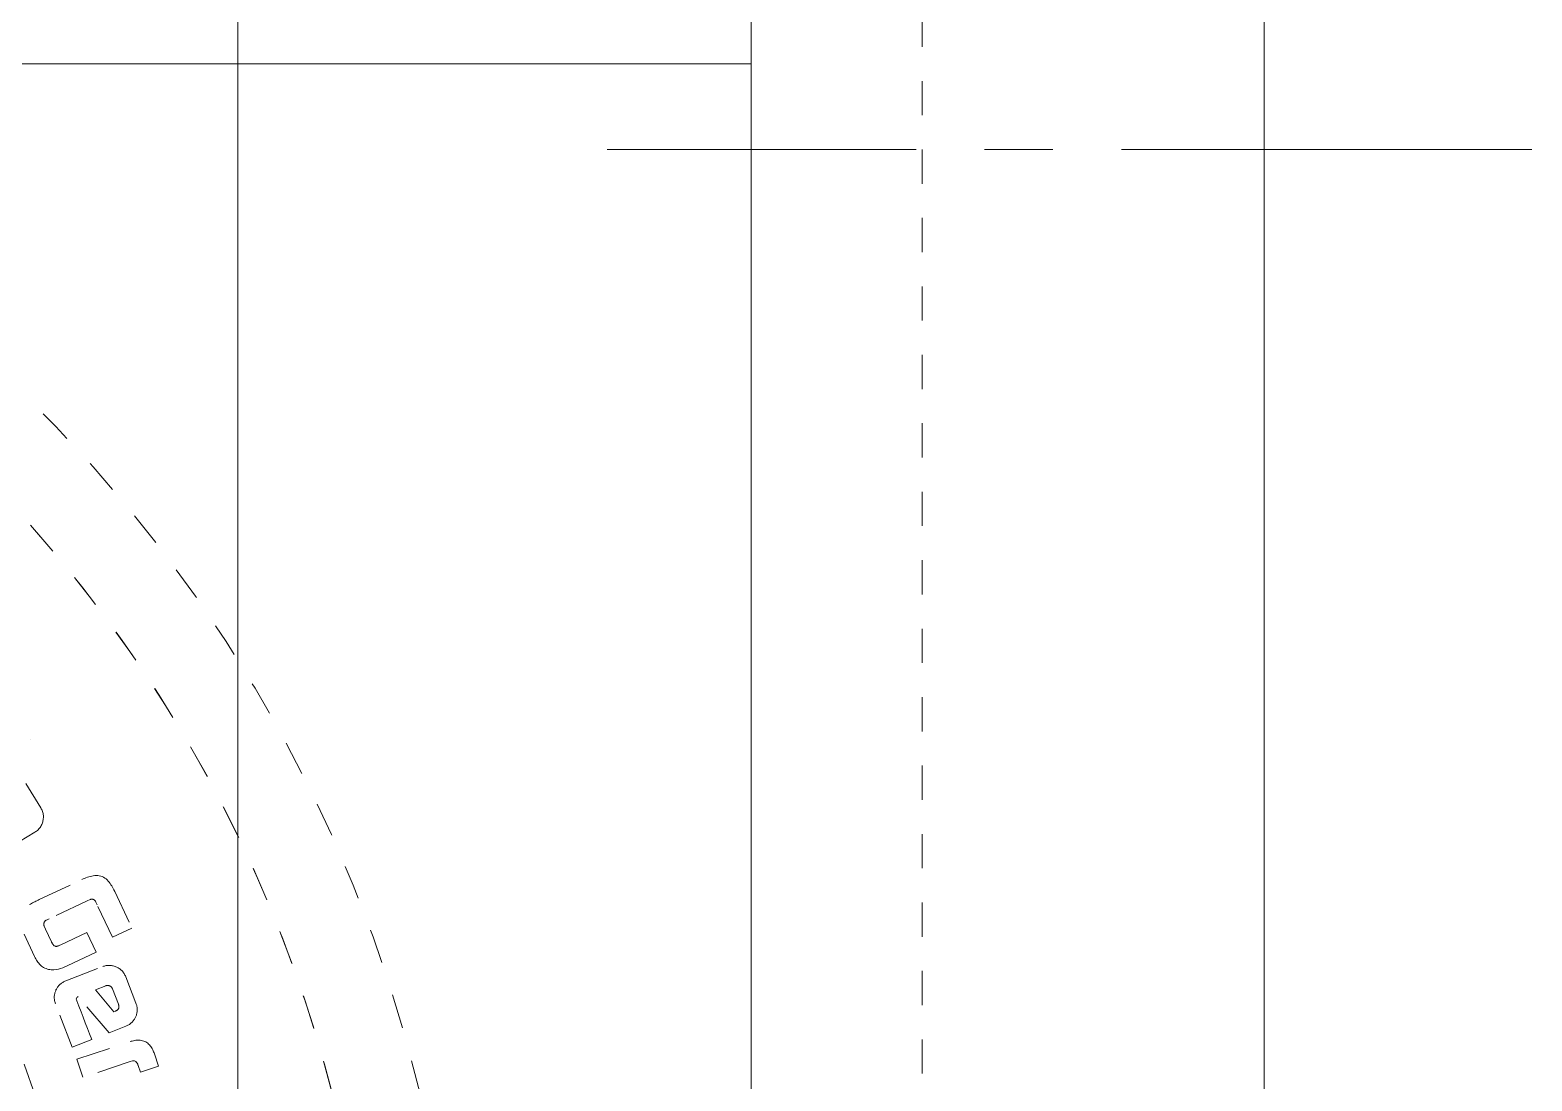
# Model space of a CAD drawing. Header units: millimetres. Extents: x -50460 to 50460, y -35640 to 35640.
# Drawn here: x -35015.81 to -34971.92, y 22089.73 to 22120.43 of the extents above; entities that cross this region are included whole.
import ezdxf

# ---------------------------------------------------------------- set-up
doc = ezdxf.new("R2010")
doc.units = ezdxf.units.MM
doc.linetypes.add('点画线', pattern=[18, 12, -2, 2, -2])
doc.linetypes.add('虚线', pattern=[2, 1, -1])
for name, color, linetype, lineweight in [('EB0', 7, 'Continuous', 15), ('中心线层', 1, '点画线', 18), ('尺寸线层', 4, 'Continuous', 18), ('粗实线层', 7, 'Continuous', 15), ('粗实线层_1', 7, 'Continuous', 15), ('虚线层', 100, '虚线', 18)]:
    doc.layers.add(name, color=color, linetype=linetype, lineweight=lineweight)

# ---------------------------------------------------------------- blocks, each defined once
blk = doc.blocks.new('*X862')
at = {"layer": '粗实线层'}
blk.add_line((15, 50), (15, 241), dxfattribs=at)
blk = doc.blocks.new('*X861')
at = {"layer": '粗实线层_1'}
blk.add_blockref('*X862', (179, 0), dxfattribs=at)
blk = doc.blocks.new('*X859')
at = {"layer": '粗实线层_1'}
blk.add_blockref('*X861', (-194, -241), dxfattribs=at)
blk = doc.blocks.new('*X877')
at = {"layer": '粗实线层'}
for p, q in [((-15, 0), (-15, 115)), ((0, 0), (0, 115))]:
    blk.add_line(p, q, dxfattribs=at)
blk = doc.blocks.new('*X878')
at = {"layer": '粗实线层'}
for p, q in [((0, 0), (-50, 0)), ((0, -80), (0, 0))]:
    blk.add_line(p, q, dxfattribs=at)
blk = doc.blocks.new('*X876')
at = {"layer": '粗实线层_1'}
for name, p in [('*X877', (0, 0)), ('*X878', (-15, 97.5))]:
    blk.add_blockref(name, p, dxfattribs=at)
blk = doc.blocks.new('*X879')
at = {"layer": '虚线层', "linetype": '虚线', "lineweight": 18}
for p, q in [((-12.572, 62.769), (-12.572, 62.769)), ((-12.693, 61.476), (-12.258, 60.766)), ((-12.258, 60.766), (-12.243, 60.74)), ((-12.258, 60.766), (-12.258, 60.766)), ((-12.243, 60.74), (-12.23, 60.713)), ((-12.23, 60.713), (-12.217, 60.685)), ((-12.217, 60.685), (-12.207, 60.657)), ((-12.207, 60.657), (-12.198, 60.628)), ((-12.198, 60.628), (-12.191, 60.599)), ((-12.191, 60.599), (-12.186, 60.569)), ((-12.314, 60.148), (-12.335, 60.127)), ((-12.294, 60.171), (-12.314, 60.148)), ((-12.276, 60.195), (-12.294, 60.171)), ((-12.26, 60.221), (-12.276, 60.195)), ((-12.245, 60.247), (-12.26, 60.221)), ((-12.231, 60.274), (-12.245, 60.247)), ((-12.22, 60.302), (-12.231, 60.274)), ((-12.21, 60.33), (-12.22, 60.302)), ((-12.201, 60.359), (-12.21, 60.33)), ((-12.194, 60.389), (-12.201, 60.359)), ((-12.188, 60.418), (-12.194, 60.389)), ((-12.184, 60.448), (-12.188, 60.418)), ((-12.186, 60.569), (-12.183, 60.539)), ((-12.182, 60.479), (-12.184, 60.448)), ((-12.183, 60.539), (-12.181, 60.509)), ((-12.181, 60.509), (-12.182, 60.479)), ((-12.431, 60.053), (-12.877, 59.779)), ((-12.405, 60.069), (-12.431, 60.053)), ((-12.431, 60.053), (-12.431, 60.053)), ((-12.381, 60.087), (-12.405, 60.069)), ((-12.357, 60.106), (-12.381, 60.087)), ((-12.335, 60.127), (-12.357, 60.106)), ((-12.306, 58.083), (-11.06, 58.669)), ((-11.06, 58.669), (-11.02, 58.687)), ((-11.06, 58.669), (-11.06, 58.669)), ((-11.02, 58.687), (-10.979, 58.705)), ((-10.979, 58.705), (-10.938, 58.721)), ((-10.938, 58.721), (-10.896, 58.736)), ((-10.896, 58.736), (-10.854, 58.75)), ((-10.854, 58.75), (-10.811, 58.762)), ((-10.811, 58.762), (-10.768, 58.772)), ((-10.768, 58.772), (-10.724, 58.78)), ((-10.724, 58.78), (-10.68, 58.786)), ((-10.68, 58.786), (-10.636, 58.788)), ((-10.636, 58.788), (-10.592, 58.787)), ((-10.592, 58.787), (-10.548, 58.782)), ((-10.548, 58.782), (-10.504, 58.772)), ((-10.504, 58.772), (-10.462, 58.758)), ((-10.462, 58.758), (-10.423, 58.738)), ((-10.423, 58.738), (-10.385, 58.714)), ((-10.385, 58.714), (-10.35, 58.687)), ((-10.35, 58.687), (-10.317, 58.657)), ((-10.317, 58.657), (-10.286, 58.625)), ((-10.286, 58.625), (-10.258, 58.591)), ((-10.258, 58.591), (-10.231, 58.556)), ((-10.231, 58.556), (-10.206, 58.519)), ((-10.206, 58.519), (-10.182, 58.482)), ((-10.182, 58.482), (-10.159, 58.444)), ((-10.159, 58.444), (-10.138, 58.405)), ((-10.138, 58.405), (-10.118, 58.365)), ((-12.588, 57.937), (-12.558, 57.955)), ((-12.558, 57.955), (-12.527, 57.972)), ((-12.527, 57.972), (-12.496, 57.989)), ((-12.496, 57.989), (-12.465, 58.005)), ((-12.465, 58.005), (-12.433, 58.021)), ((-12.433, 58.021), (-12.401, 58.037)), ((-12.401, 58.037), (-12.37, 58.052)), ((-12.37, 58.052), (-12.338, 58.068)), ((-12.338, 58.068), (-12.306, 58.083)), ((-12.306, 58.083), (-12.306, 58.083)), ((-10.902, 58.047), (-12.011, 57.526)), ((-10.817, 58.087), (-10.902, 58.047)), ((-10.902, 58.047), (-10.902, 58.047)), ((-10.81, 58.089), (-10.817, 58.087)), ((-10.817, 58.087), (-10.817, 58.087)), ((-10.802, 58.091), (-10.81, 58.089)), ((-10.794, 58.093), (-10.802, 58.091)), ((-10.787, 58.094), (-10.794, 58.093)), ((-10.779, 58.095), (-10.787, 58.094)), ((-10.771, 58.096), (-10.779, 58.095)), ((-10.763, 58.096), (-10.771, 58.096)), ((-10.755, 58.095), (-10.763, 58.096)), ((-10.747, 58.095), (-10.755, 58.095)), ((-10.74, 58.094), (-10.747, 58.095)), ((-10.732, 58.092), (-10.74, 58.094)), ((-10.724, 58.09), (-10.732, 58.092)), ((-10.717, 58.087), (-10.724, 58.09)), ((-10.71, 58.084), (-10.717, 58.087)), ((-10.703, 58.08), (-10.71, 58.084)), ((-10.696, 58.076), (-10.703, 58.08)), ((-10.69, 58.071), (-10.696, 58.076)), ((-10.684, 58.066), (-10.69, 58.071)), ((-10.678, 58.061), (-10.684, 58.066)), ((-10.673, 58.055), (-10.678, 58.061)), ((-10.668, 58.048), (-10.673, 58.055)), ((-10.663, 58.042), (-10.668, 58.048)), ((-10.659, 58.035), (-10.663, 58.042)), ((-10.647, 58.009), (-10.659, 58.035)), ((-10.659, 58.035), (-10.659, 58.035)), ((-10.611, 57.932), (-10.647, 58.009)), ((-10.647, 58.009), (-10.647, 58.009)), ((-10.118, 58.365), (-10.098, 58.325)), ((-10.098, 58.325), (-9.593, 57.251)), ((-10.098, 58.325), (-10.098, 58.325)), ((-12.011, 57.526), (-12.092, 57.487)), ((-12.011, 57.526), (-12.011, 57.526)), ((-10.164, 56.982), (-10.611, 57.932)), ((-10.611, 57.932), (-10.611, 57.932)), ((-12.439, 56.42), (-12.748, 57.075)), ((-12.167, 57.374), (-12.168, 57.365)), ((-12.168, 57.365), (-12.168, 57.355)), ((-12.168, 57.355), (-12.167, 57.345)), ((-12.165, 57.394), (-12.167, 57.384)), ((-12.167, 57.384), (-12.167, 57.374)), ((-12.167, 57.345), (-12.166, 57.335)), ((-12.166, 57.335), (-12.164, 57.326)), ((-12.163, 57.403), (-12.165, 57.394)), ((-12.164, 57.326), (-12.162, 57.316)), ((-12.16, 57.413), (-12.163, 57.403)), ((-12.162, 57.316), (-12.161, 57.307)), ((-12.161, 57.307), (-12.121, 57.222)), ((-12.161, 57.307), (-12.161, 57.307)), ((-12.156, 57.422), (-12.16, 57.413)), ((-12.151, 57.43), (-12.156, 57.422)), ((-12.146, 57.439), (-12.151, 57.43)), ((-12.141, 57.447), (-12.146, 57.439)), ((-12.135, 57.453), (-12.141, 57.447)), ((-12.141, 57.447), (-12.141, 57.447)), ((-12.13, 57.459), (-12.135, 57.453)), ((-12.125, 57.465), (-12.13, 57.459)), ((-12.119, 57.47), (-12.125, 57.465)), ((-12.121, 57.222), (-11.948, 56.854)), ((-12.121, 57.222), (-12.121, 57.222)), ((-12.113, 57.476), (-12.119, 57.47)), ((-12.106, 57.481), (-12.113, 57.476)), ((-12.092, 57.487), (-12.106, 57.481)), ((-12.106, 57.481), (-12.106, 57.481)), ((-12.092, 57.487), (-12.092, 57.487)), ((-11.674, 56.762), (-10.909, 57.122)), ((-10.909, 57.122), (-10.64, 56.551)), ((-10.909, 57.122), (-10.909, 57.122)), ((-9.593, 57.251), (-10.164, 56.982)), ((-9.593, 57.251), (-9.593, 57.251)), ((-11.948, 56.854), (-11.941, 56.841)), ((-11.948, 56.854), (-11.948, 56.854)), ((-11.941, 56.841), (-11.935, 56.828)), ((-11.935, 56.828), (-11.928, 56.816)), ((-11.928, 56.816), (-11.921, 56.803)), ((-11.921, 56.803), (-11.914, 56.791)), ((-11.914, 56.791), (-11.906, 56.779)), ((-11.906, 56.779), (-11.897, 56.768)), ((-11.897, 56.768), (-11.888, 56.757)), ((-11.888, 56.757), (-11.878, 56.747)), ((-11.878, 56.747), (-11.868, 56.737)), ((-11.868, 56.737), (-11.856, 56.73)), ((-11.856, 56.73), (-11.842, 56.724)), ((-11.842, 56.724), (-11.829, 56.72)), ((-11.829, 56.72), (-11.815, 56.718)), ((-11.815, 56.718), (-11.8, 56.718)), ((-11.8, 56.718), (-11.786, 56.719)), ((-11.786, 56.719), (-11.772, 56.722)), ((-11.772, 56.722), (-11.758, 56.725)), ((-11.758, 56.725), (-11.745, 56.729)), ((-11.745, 56.729), (-11.674, 56.762)), ((-11.745, 56.729), (-11.745, 56.729)), ((-11.674, 56.762), (-11.674, 56.762)), ((-10.164, 56.982), (-10.164, 56.982)), ((-12.422, 56.385), (-12.439, 56.42)), ((-12.439, 56.42), (-12.439, 56.42)), ((-12.404, 56.351), (-12.422, 56.385)), ((-12.385, 56.318), (-12.404, 56.351)), ((-12.364, 56.285), (-12.385, 56.318)), ((-12.342, 56.253), (-12.364, 56.285)), ((-12.319, 56.223), (-12.342, 56.253)), ((-12.294, 56.193), (-12.319, 56.223)), ((-12.266, 56.166), (-12.294, 56.193)), ((-10.64, 56.551), (-11.491, 56.151)), ((-10.64, 56.551), (-10.64, 56.551)), ((-12.238, 56.14), (-12.266, 56.166)), ((-12.207, 56.117), (-12.238, 56.14)), ((-12.174, 56.097), (-12.207, 56.117)), ((-12.139, 56.08), (-12.174, 56.097)), ((-12.103, 56.066), (-12.139, 56.08)), ((-12.066, 56.055), (-12.103, 56.066)), ((-12.029, 56.046), (-12.066, 56.055)), ((-11.991, 56.04), (-12.029, 56.046)), ((-11.952, 56.035), (-11.991, 56.04)), ((-11.914, 56.033), (-11.952, 56.035)), ((-11.875, 56.033), (-11.914, 56.033)), ((-11.808, 56.037), (-11.875, 56.033)), ((-11.875, 56.033), (-11.875, 56.033)), ((-11.742, 56.049), (-11.808, 56.037)), ((-11.678, 56.07), (-11.742, 56.049)), ((-11.615, 56.095), (-11.678, 56.07)), ((-11.552, 56.122), (-11.615, 56.095)), ((-11.491, 56.151), (-11.552, 56.122)), ((-11.53, 55.707), (-10.448, 56.126)), ((-11.491, 56.151), (-11.491, 56.151)), ((-10.448, 56.126), (-10.423, 56.135)), ((-10.448, 56.126), (-10.448, 56.126)), ((-10.423, 56.135), (-10.398, 56.143)), ((-10.398, 56.143), (-10.373, 56.15)), ((-10.373, 56.15), (-10.347, 56.155)), ((-10.347, 56.155), (-10.321, 56.159)), ((-10.321, 56.159), (-10.295, 56.162)), ((-10.295, 56.162), (-10.269, 56.163)), ((-10.269, 56.163), (-10.242, 56.163)), ((-10.242, 56.163), (-10.216, 56.161)), ((-10.216, 56.161), (-10.19, 56.158)), ((-10.19, 56.158), (-10.164, 56.153)), ((-10.164, 56.153), (-10.138, 56.148)), ((-10.138, 56.148), (-10.113, 56.141)), ((-10.113, 56.141), (-10.088, 56.132)), ((-10.088, 56.132), (-10.063, 56.123)), ((-10.063, 56.123), (-10.039, 56.112)), ((-10.039, 56.112), (-10.016, 56.1)), ((-10.016, 56.1), (-9.992, 56.088)), ((-9.992, 56.088), (-9.97, 56.074)), ((-9.97, 56.074), (-9.948, 56.059)), ((-9.948, 56.059), (-9.927, 56.043)), ((-9.927, 56.043), (-9.907, 56.026)), ((-9.907, 56.026), (-9.888, 56.008)), ((-9.888, 56.008), (-9.87, 55.988)), ((-9.87, 55.988), (-9.854, 55.968)), ((-9.854, 55.968), (-9.838, 55.947)), ((-9.838, 55.947), (-9.823, 55.925)), ((-9.823, 55.925), (-9.81, 55.902)), ((-9.81, 55.902), (-9.797, 55.879)), ((-9.797, 55.879), (-9.786, 55.855)), ((-9.786, 55.855), (-9.776, 55.831)), ((-9.776, 55.831), (-9.475, 55.055)), ((-9.776, 55.831), (-9.776, 55.831)), ((-11.859, 55.288), (-11.856, 55.311)), ((-11.856, 55.311), (-11.851, 55.333)), ((-11.851, 55.333), (-11.845, 55.356)), ((-11.845, 55.356), (-11.839, 55.378)), ((-11.839, 55.378), (-11.831, 55.4)), ((-11.831, 55.4), (-11.822, 55.422)), ((-11.822, 55.422), (-11.813, 55.443)), ((-11.813, 55.443), (-11.803, 55.464)), ((-11.803, 55.464), (-11.792, 55.485)), ((-11.792, 55.485), (-11.78, 55.505)), ((-11.78, 55.505), (-11.767, 55.524)), ((-11.767, 55.524), (-11.753, 55.543)), ((-11.753, 55.543), (-11.738, 55.561)), ((-11.738, 55.561), (-11.723, 55.579)), ((-11.723, 55.579), (-11.706, 55.595)), ((-11.706, 55.595), (-11.689, 55.611)), ((-11.689, 55.611), (-11.672, 55.626)), ((-11.672, 55.626), (-11.653, 55.64)), ((-11.653, 55.64), (-11.634, 55.654)), ((-11.634, 55.654), (-11.614, 55.666)), ((-11.614, 55.666), (-11.594, 55.678)), ((-11.594, 55.678), (-11.573, 55.688)), ((-11.573, 55.688), (-11.552, 55.698)), ((-11.552, 55.698), (-11.53, 55.707)), ((-11.53, 55.707), (-11.53, 55.707)), ((-10.359, 55.567), (-10.662, 55.45)), ((-10.662, 55.45), (-10.126, 54.807)), ((-10.662, 55.45), (-10.662, 55.45)), ((-10.35, 55.57), (-10.359, 55.567)), ((-10.359, 55.567), (-10.359, 55.567)), ((-10.342, 55.572), (-10.35, 55.57)), ((-10.333, 55.575), (-10.342, 55.572)), ((-10.325, 55.576), (-10.333, 55.575)), ((-10.316, 55.577), (-10.325, 55.576)), ((-10.307, 55.577), (-10.316, 55.577)), ((-10.298, 55.577), (-10.307, 55.577)), ((-10.289, 55.576), (-10.298, 55.577)), ((-10.281, 55.575), (-10.289, 55.576)), ((-10.272, 55.573), (-10.281, 55.575)), ((-10.264, 55.57), (-10.272, 55.573)), ((-10.255, 55.567), (-10.264, 55.57)), ((-10.247, 55.564), (-10.255, 55.567)), ((-10.239, 55.56), (-10.247, 55.564)), ((-10.231, 55.556), (-10.239, 55.56)), ((-10.224, 55.551), (-10.231, 55.556)), ((-10.217, 55.546), (-10.224, 55.551)), ((-10.209, 55.541), (-10.217, 55.546)), ((-10.203, 55.535), (-10.209, 55.541)), ((-10.196, 55.529), (-10.203, 55.535)), ((-10.19, 55.523), (-10.196, 55.529)), ((-10.185, 55.516), (-10.19, 55.523)), ((-10.18, 55.509), (-10.185, 55.516)), ((-10.175, 55.501), (-10.18, 55.509)), ((-10.171, 55.493), (-10.175, 55.501)), ((-10.167, 55.485), (-10.171, 55.493)), ((-10.164, 55.477), (-10.167, 55.485)), ((-10.164, 55.477), (-10.164, 55.477)), ((-9.988, 55.024), (-10.164, 55.477)), ((-11.863, 55.241), (-11.862, 55.264)), ((-11.863, 55.218), (-11.863, 55.241)), ((-11.862, 55.194), (-11.863, 55.218)), ((-11.862, 55.264), (-11.859, 55.288)), ((-11.86, 55.171), (-11.862, 55.194)), ((-11.857, 55.148), (-11.86, 55.171)), ((-11.853, 55.125), (-11.857, 55.148)), ((-11.847, 55.102), (-11.853, 55.125)), ((-11.841, 55.08), (-11.847, 55.102)), ((-11.834, 55.058), (-11.841, 55.08)), ((-11.826, 55.036), (-11.834, 55.058)), ((-11.338, 53.776), (-11.826, 55.036)), ((-11.826, 55.036), (-11.826, 55.036)), ((-11.217, 55.201), (-11.22, 55.177)), ((-11.22, 55.177), (-11.215, 55.153)), ((-11.203, 55.221), (-11.217, 55.201)), ((-11.215, 55.153), (-11.207, 55.129)), ((-11.207, 55.129), (-11.145, 54.967)), ((-11.207, 55.129), (-11.207, 55.129)), ((-11.183, 55.235), (-11.203, 55.221)), ((-11.163, 55.248), (-11.183, 55.235)), ((-10.261, 54.194), (-11.163, 55.248)), ((-11.163, 55.248), (-11.163, 55.248)), ((-11.145, 54.967), (-11.082, 54.806)), ((-10.006, 54.869), (-10, 54.876)), ((-10, 54.876), (-9.994, 54.883)), ((-9.994, 54.883), (-9.989, 54.891)), ((-9.989, 54.891), (-9.985, 54.899)), ((-9.988, 55.024), (-9.988, 55.024)), ((-9.985, 55.015), (-9.988, 55.024)), ((-9.982, 55.006), (-9.985, 55.015)), ((-9.985, 54.899), (-9.981, 54.907)), ((-9.979, 54.998), (-9.982, 55.006)), ((-9.981, 54.907), (-9.978, 54.916)), ((-9.977, 54.989), (-9.979, 54.998)), ((-9.978, 54.916), (-9.975, 54.925)), ((-9.975, 54.98), (-9.977, 54.989)), ((-9.974, 54.971), (-9.975, 54.98)), ((-9.975, 54.925), (-9.974, 54.934)), ((-9.973, 54.962), (-9.974, 54.971)), ((-9.974, 54.934), (-9.973, 54.943)), ((-9.973, 54.952), (-9.973, 54.962)), ((-9.973, 54.943), (-9.973, 54.952)), ((-9.475, 55.055), (-9.467, 55.033)), ((-9.475, 55.055), (-9.475, 55.055)), ((-9.467, 55.033), (-9.46, 55.01)), ((-9.46, 55.01), (-9.454, 54.988)), ((-9.454, 54.988), (-9.449, 54.965)), ((-9.449, 54.965), (-9.445, 54.942)), ((-9.445, 54.942), (-9.442, 54.919)), ((-9.442, 54.919), (-9.44, 54.896)), ((-9.44, 54.896), (-9.439, 54.873)), ((-9.439, 54.873), (-9.439, 54.849)), ((-11.082, 54.806), (-11.02, 54.644)), ((-11.02, 54.644), (-10.957, 54.482)), ((-10.957, 54.482), (-10.894, 54.321)), ((-10.126, 54.807), (-10.076, 54.826)), ((-10.126, 54.807), (-10.126, 54.807)), ((-10.076, 54.826), (-10.068, 54.83)), ((-10.076, 54.826), (-10.076, 54.826)), ((-10.068, 54.83), (-10.059, 54.834)), ((-10.059, 54.834), (-10.051, 54.838)), ((-10.051, 54.838), (-10.043, 54.842)), ((-10.043, 54.842), (-10.035, 54.847)), ((-10.035, 54.847), (-10.027, 54.852)), ((-10.027, 54.852), (-10.02, 54.857)), ((-10.02, 54.857), (-10.013, 54.863)), ((-10.013, 54.863), (-10.006, 54.869)), ((-9.669, 54.436), (-9.689, 54.424)), ((-9.65, 54.45), (-9.669, 54.436)), ((-9.631, 54.464), (-9.65, 54.45)), ((-9.613, 54.479), (-9.631, 54.464)), ((-9.596, 54.495), (-9.613, 54.479)), ((-9.58, 54.512), (-9.596, 54.495)), ((-9.565, 54.529), (-9.58, 54.512)), ((-9.55, 54.547), (-9.565, 54.529)), ((-9.536, 54.566), (-9.55, 54.547)), ((-9.523, 54.586), (-9.536, 54.566)), ((-9.511, 54.606), (-9.523, 54.586)), ((-9.5, 54.626), (-9.511, 54.606)), ((-9.49, 54.647), (-9.5, 54.626)), ((-9.481, 54.668), (-9.49, 54.647)), ((-9.472, 54.69), (-9.481, 54.668)), ((-9.465, 54.712), (-9.472, 54.69)), ((-9.458, 54.734), (-9.465, 54.712)), ((-9.452, 54.757), (-9.458, 54.734)), ((-9.447, 54.78), (-9.452, 54.757)), ((-9.443, 54.803), (-9.447, 54.78)), ((-9.441, 54.826), (-9.443, 54.803)), ((-9.439, 54.849), (-9.441, 54.826)), ((-10.768, 53.997), (-11.338, 53.776)), ((-10.894, 54.321), (-10.831, 54.159)), ((-10.831, 54.159), (-10.768, 53.997)), ((-10.768, 53.997), (-10.768, 53.997)), ((-9.772, 54.383), (-10.261, 54.194)), ((-10.261, 54.194), (-10.261, 54.194)), ((-9.751, 54.393), (-9.772, 54.383)), ((-9.772, 54.383), (-9.772, 54.383)), ((-9.73, 54.402), (-9.751, 54.393)), ((-9.709, 54.413), (-9.73, 54.402)), ((-9.689, 54.424), (-9.709, 54.413)), ((-11.338, 53.776), (-11.338, 53.776)), ((-11.201, 53.423), (-9.649, 53.933)), ((-9.649, 53.933), (-9.617, 53.943)), ((-9.649, 53.933), (-9.649, 53.933)), ((-9.617, 53.943), (-9.584, 53.952)), ((-9.584, 53.952), (-9.551, 53.96)), ((-9.551, 53.96), (-9.518, 53.967)), ((-9.518, 53.967), (-9.484, 53.972)), ((-9.484, 53.972), (-9.451, 53.975)), ((-9.451, 53.975), (-9.417, 53.977)), ((-9.417, 53.977), (-9.383, 53.977)), ((-9.383, 53.977), (-9.349, 53.974)), ((-9.349, 53.974), (-9.315, 53.969)), ((-9.315, 53.969), (-9.282, 53.962)), ((-9.282, 53.962), (-9.25, 53.952)), ((-9.25, 53.952), (-9.218, 53.939)), ((-9.218, 53.939), (-9.188, 53.924)), ((-9.188, 53.924), (-9.159, 53.906)), ((-9.159, 53.906), (-9.132, 53.886)), ((-9.132, 53.886), (-9.106, 53.864)), ((-9.106, 53.864), (-9.082, 53.84)), ((-9.082, 53.84), (-9.06, 53.814)), ((-9.06, 53.814), (-9.039, 53.787)), ((-9.039, 53.787), (-9.021, 53.758)), ((-9.021, 53.758), (-9.003, 53.729)), ((-9.003, 53.729), (-8.987, 53.699)), ((-8.987, 53.699), (-8.973, 53.668)), ((-8.973, 53.668), (-8.96, 53.637)), ((-8.96, 53.637), (-8.948, 53.605)), ((-8.948, 53.605), (-8.936, 53.573)), ((-8.936, 53.573), (-8.818, 53.213)), ((-8.936, 53.573), (-8.936, 53.573)), ((-11.027, 52.893), (-11.201, 53.423)), ((-11.201, 53.423), (-11.201, 53.423)), ((-9.643, 53.349), (-11.027, 52.893)), ((-9.581, 53.369), (-9.643, 53.349)), ((-9.643, 53.349), (-9.643, 53.349)), ((-9.547, 53.374), (-9.581, 53.369)), ((-9.581, 53.369), (-9.581, 53.369)), ((-9.514, 53.368), (-9.547, 53.374)), ((-9.484, 53.351), (-9.514, 53.368)), ((-9.46, 53.328), (-9.484, 53.351)), ((-9.441, 53.3), (-9.46, 53.328)), ((-9.424, 53.271), (-9.441, 53.3)), ((-9.422, 53.266), (-9.424, 53.271)), ((-9.424, 53.271), (-9.424, 53.271)), ((-9.421, 53.261), (-9.422, 53.266)), ((-9.419, 53.256), (-9.421, 53.261)), ((-9.417, 53.251), (-9.419, 53.256)), ((-9.416, 53.246), (-9.417, 53.251)), ((-9.414, 53.241), (-9.416, 53.246)), ((-9.413, 53.236), (-9.414, 53.241)), ((-9.348, 53.039), (-9.413, 53.236)), ((-9.413, 53.236), (-9.413, 53.236)), ((-8.818, 53.213), (-9.348, 53.039)), ((-8.818, 53.213), (-8.818, 53.213)), ((-11.027, 52.893), (-11.027, 52.893)), ((-9.348, 53.039), (-9.348, 53.039))]:
    blk.add_line(p, q, dxfattribs=at)
for radius, end in [(40, 180), (40, 88.5849), (42.5, 70.2501), (31.65, 105.612)]:
    blk.add_arc((-42.5, 42.5), radius, 360, end, dxfattribs=at)
blk = doc.blocks.new('*X875')
at = {"layer": '中心线层', "linetype": '点画线', "lineweight": 18}
blk.add_line((22.825, 37.5), (-4.203, 37.5), dxfattribs=at)
at = {"layer": '粗实线层_1'}
for name, p in [('*X876', (15, -57.5)), ('*X879', (-8.5, -42.5))]:
    blk.add_blockref(name, p, dxfattribs=at)
blk = doc.blocks.new('*X856')
at = {"layer": 'EB0'}
blk.add_blockref('*X859', (-790, 578.216), dxfattribs=at)
blk.add_blockref('*X875', (-775, 482.716), dxfattribs=at)
blk.add_line((-790, 580.216), (-790, -489.784), dxfattribs=at)
at = {"layer": '粗实线层_1'}
blk.add_line((-775, 580.216), (-775, -669.784), dxfattribs=at)
at = {"layer": '虚线层'}
blk.add_line((-770, 580.216), (-770, -669.784), dxfattribs=at)
blk = doc.blocks.new('*X805')
at = {"layer": '尺寸线层'}
blk.add_blockref('*X856', (-1515, 819.783), dxfattribs=at)

msp = doc.modelspace()

# ---------------------------------------------------------------- block references
at = {"layer": '尺寸线层'}
msp.add_blockref('*X805', (-32704.742, 20776.945), dxfattribs=at)

doc.saveas('drawing.dxf')
